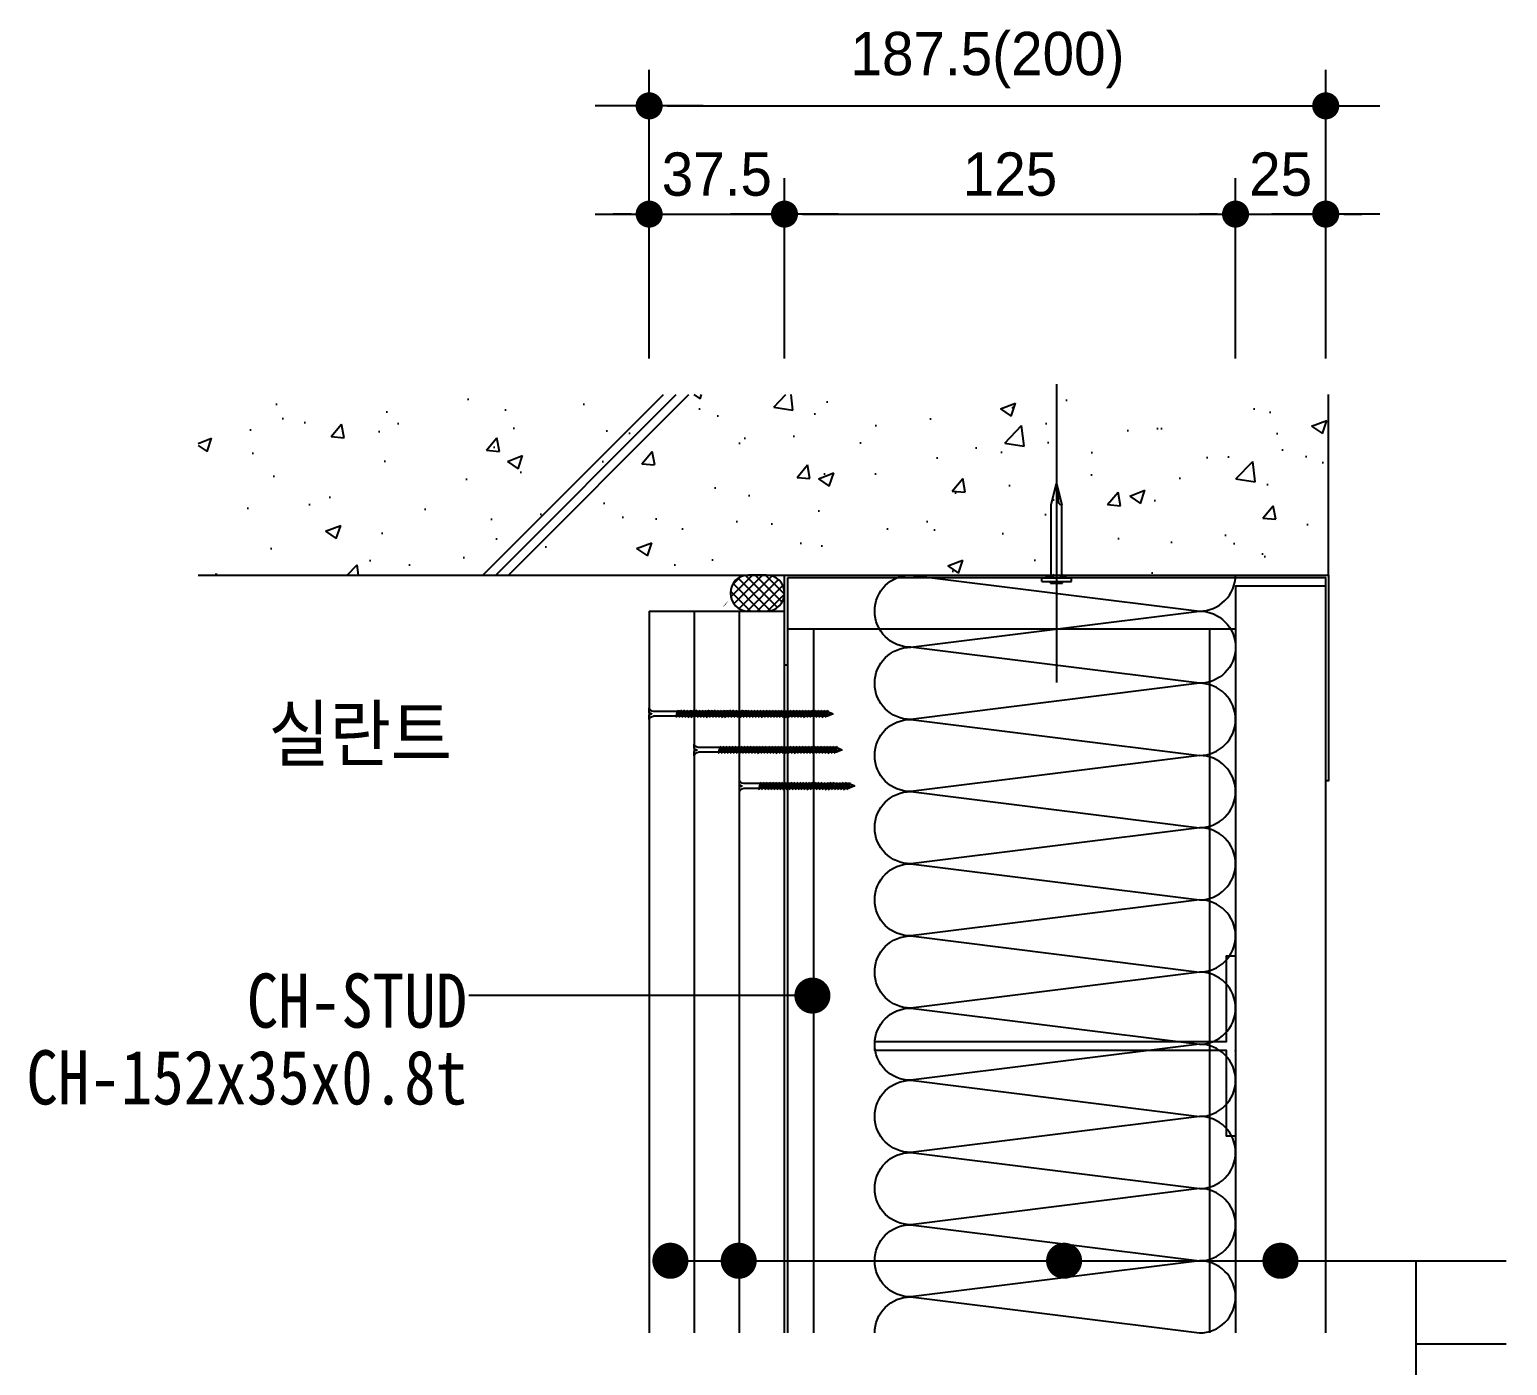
# Model space of a CAD drawing. Header units: millimetres. Extents: x 104 to 12536, y 73 to 2865.
# Drawn here: x 1116.2 to 1525.8, y 1926.8 to 2296.9 of the extents above; entities that cross this region are included whole.
import ezdxf
from ezdxf.enums import TextEntityAlignment as Align

# ---------------------------------------------------------------- set-up
doc = ezdxf.new("R2010")
doc.units = ezdxf.units.MM
doc.header["$LTSCALE"] = 5
doc.linetypes.add('CEN', pattern=[62, 60, -1, 0, -1])
for name, color, linetype in [('CEN', 1, 'CEN'), ('CHAN', 3, 'Continuous'), ('CONC', 2, 'Continuous'), ('ele', 8, 'Continuous'), ('GB', 7, 'Continuous'), ('HAT', 8, 'Continuous'), ('HAT-CON', 8, 'Continuous'), ('INSUL', 8, 'Continuous'), ('ITXT', 5, 'Continuous'), ('PIN', 4, 'Continuous'), ('RXDIM', 7, 'Continuous'), ('SCREW2', 8, 'Continuous'), ('TEXT', 7, 'Continuous')]:
    doc.layers.add(name, color=color, linetype=linetype)
doc.styles.add('CGS', font='')
doc.styles.add('RXHS', font='')
doc.styles.get('CGS').set_extended_font_data('Dotum')
doc.styles.get('RXHS').set_extended_font_data('DotumChe')
doc.dimstyles.new('NDIM', dxfattribs={"dimscale": 5, "dimtxt": 2.4, "dimasz": 1, "dimexe": 2, "dimexo": 2, "dimgap": 1, "dimtad": 1, "dimtoh": 1, "dimdec": 0, "dimzin": 0, "dimdsep": 46, "dimtxsty": 'CGS', "dimblk1": 'DOTK', "dimblk2": 'DOTK', "dimsah": 1, "dimcen": 3, "dimclrt": 3, "dimadec": 0, "dimazin": 0, "dimtfac": 1.25, "dimtdec": 0, "dimtix": 1, "dimtmove": 2, "dimatfit": 3, "dimldrblk": 'DOTK', "dimfxl": 1, "dimtolj": 1, "dimtzin": 0, "dimarcsym": 0})

# ---------------------------------------------------------------- blocks, each defined once
blk = doc.blocks.new('고정못')
at = {"layer": 'CEN'}
blk.add_line((4.11, 55.13), (4.11, -27.57), dxfattribs=at)
at = {"layer": 'SCREW2'}
for p, q in [((2.66, 21.76), (4.11, 27.57)), ((4.11, 27.57), (5.56, 21.76)), ((2.66, 2.42), (2.66, 21.76)), ((5.56, 2.42), (5.56, 21.76)), ((0, 1.45), (8.22, 1.45)), ((0, 0.48), (0, 1.45)), ((0, 0.48), (8.22, 0.48)), ((2.42, 0), (2.42, 0.48)), ((2.42, 0), (5.8, 0)), ((5.8, 0), (5.8, 0.48)), ((8.22, 0.48), (8.22, 1.45))]:
    blk.add_line(p, q, dxfattribs=at)
blk.add_lwpolyline([(4.11, 27.57), (4.63, 22.28, 0.255479), (5.56, 21.76, 0.15073)], format="xyb", dxfattribs=at)
at = {"layer": 'SCREW2', "extrusion": (0, 0, -1)}
for centre, major_axis, ratio, start_param, end_param in [((0.06, 2.43), (2.6, 0.01), 0.375814, 0.025149, 1.595945), ((0.99, 2.42), (2.42, 0.09), 0.428989, 0.090861, 1.274963)]:
    blk.add_ellipse(centre, major_axis=major_axis, ratio=ratio, start_param=start_param, end_param=end_param, dxfattribs=at)
at = {"layer": 'SCREW2'}
for centre, major_axis, ratio, start_param, end_param in [((7.23, 2.42), (-2.42, 0.09), 0.428989, 0.090861, 1.274963), ((8.16, 2.43), (-2.6, 0.01), 0.375814, 0.025149, 1.595945)]:
    blk.add_ellipse(centre, major_axis=major_axis, ratio=ratio, start_param=start_param, end_param=end_param, dxfattribs=at)
blk = doc.blocks.new('나사못51')
at = {"layer": 'SCREW2'}
for p, q in [((2.24, 49.17), (0.63, 48.74)), ((2.53, 49.55), (0.92, 49.12)), ((1.6, 51), (0.98, 49.39)), ((0.98, 49.39), (1.64, 49.91)), ((0.98, 49.39), (0.98, 49.14)), ((1.64, 49.91), (1.6, 51)), ((2.27, 49.45), (1.6, 51)), ((2.24, 49.17), (2.53, 49.55)), ((2.24, 49.17), (2.24, 48.63)), ((0.63, 48.74), (0.92, 49.12)), ((2.25, 48.32), (0.63, 47.89)), ((0.63, 47.89), (0.92, 48.27)), ((2.25, 47.47), (0.63, 47.04)), ((0.63, 47.04), (0.92, 47.43)), ((2.24, 46.62), (0.63, 46.19)), ((0.63, 46.19), (0.91, 46.58)), ((2.24, 45.78), (0.63, 45.35)), ((0.63, 45.35), (0.92, 45.73)), ((2.53, 47.01), (0.91, 46.58)), ((0.92, 48.81), (0.92, 48.28)), ((2.53, 48.7), (0.92, 48.27)), ((0.92, 47.97), (0.92, 47.43)), ((2.54, 47.86), (0.92, 47.43)), ((0.92, 47.12), (0.92, 46.58)), ((0.92, 46.27), (0.92, 45.73)), ((2.53, 46.16), (0.92, 45.73)), ((0.92, 45.43), (0.92, 44.89)), ((2.53, 45.31), (0.92, 44.88)), ((2.24, 48.32), (2.24, 47.78)), ((2.24, 47.47), (2.24, 46.93)), ((2.24, 46.62), (2.53, 47.01)), ((2.24, 46.62), (2.24, 46.08)), ((2.24, 45.78), (2.53, 46.16)), ((2.24, 45.78), (2.24, 45.24)), ((2.25, 48.32), (2.53, 48.7)), ((2.25, 47.47), (2.54, 47.86)), ((2.25, 44.93), (2.53, 45.31)), ((2.25, 44.93), (0.63, 44.5)), ((0.63, 44.5), (0.92, 44.88)), ((2.25, 44.08), (0.63, 43.65)), ((0.63, 43.65), (0.92, 44.04)), ((2.24, 43.23), (0.63, 42.8)), ((0.63, 42.8), (0.91, 43.19)), ((2.24, 42.39), (0.63, 41.96)), ((0.63, 41.96), (0.92, 42.34)), ((2.25, 41.54), (0.63, 41.11)), ((0.63, 41.11), (0.92, 41.5)), ((2.53, 43.62), (0.91, 43.19)), ((0.92, 44.58), (0.92, 44.04)), ((2.54, 44.47), (0.92, 44.04)), ((0.92, 43.73), (0.92, 43.19)), ((0.92, 42.88), (0.92, 42.34)), ((2.53, 42.77), (0.92, 42.34)), ((0.92, 42.04), (0.92, 41.5)), ((2.53, 41.92), (0.92, 41.5)), ((0.92, 41.19), (0.92, 40.65)), ((2.54, 41.08), (0.92, 40.65)), ((2.24, 44.93), (2.24, 44.39)), ((2.24, 44.08), (2.24, 43.54)), ((2.24, 43.23), (2.53, 43.62)), ((2.24, 43.23), (2.24, 42.69)), ((2.24, 42.39), (2.53, 42.77)), ((2.24, 42.39), (2.24, 41.85)), ((2.24, 41.54), (2.24, 41)), ((2.25, 44.08), (2.54, 44.47)), ((2.25, 41.54), (2.53, 41.92)), ((2.25, 40.69), (2.54, 41.08)), ((2.25, 40.69), (0.63, 40.26)), ((0.63, 40.26), (0.92, 40.65)), ((2.25, 39), (0.63, 38.57)), ((0.63, 38.57), (0.92, 38.95)), ((2.25, 38.15), (0.63, 37.72)), ((0.63, 37.72), (0.92, 38.11)), ((2.25, 39.85), (0.64, 39.42)), ((0.64, 39.42), (0.92, 39.8)), ((2.25, 37.3), (0.64, 36.87)), ((0.64, 36.87), (0.92, 37.26)), ((0.92, 40.34), (0.92, 39.8)), ((2.54, 40.23), (0.92, 39.8)), ((0.92, 39.49), (0.92, 38.95)), ((2.53, 39.38), (0.92, 38.95)), ((0.92, 38.65), (0.92, 38.11)), ((2.54, 38.54), (0.92, 38.11)), ((0.92, 37.8), (0.92, 37.26)), ((2.54, 37.69), (0.92, 37.26)), ((0.92, 36.95), (0.92, 36.41)), ((2.24, 40.69), (2.24, 40.15)), ((2.24, 39.84), (2.24, 39.3)), ((2.24, 39), (2.24, 38.46)), ((2.24, 38.15), (2.24, 37.61)), ((2.24, 37.3), (2.24, 36.76)), ((2.25, 39.85), (2.54, 40.23)), ((2.25, 39), (2.53, 39.38)), ((2.25, 38.15), (2.54, 38.54)), ((2.25, 37.3), (2.54, 37.69)), ((2.25, 36.46), (0.63, 36.03)), ((0.63, 36.03), (0.92, 36.41)), ((2.25, 34.9), (0.63, 34.47)), ((0.63, 34.47), (0.92, 34.86)), ((2.25, 35.73), (0.64, 35.3)), ((0.64, 35.3), (0.92, 35.68)), ((2.25, 34.06), (0.64, 33.63)), ((0.64, 33.63), (0.92, 34.01)), ((2.25, 33.21), (0.64, 32.78)), ((0.64, 32.78), (0.92, 33.16)), ((2.54, 36.84), (0.92, 36.41)), ((0.92, 36.45), (0.92, 35.92)), ((0.92, 36.22), (0.92, 35.68)), ((2.54, 36.11), (0.92, 35.68)), ((0.92, 35.37), (0.92, 34.86)), ((2.54, 35.29), (0.92, 34.86)), ((0.92, 34.55), (0.92, 34.01)), ((2.54, 34.44), (0.92, 34.01)), ((0.92, 33.7), (0.92, 33.16)), ((2.54, 33.59), (0.92, 33.16)), ((0.92, 32.86), (0.92, 32.32)), ((2.24, 36.45), (2.24, 36.03)), ((2.24, 35.72), (2.24, 35.54)), ((2.24, 35.71), (2.24, 34.86)), ((2.24, 34.9), (2.24, 34.36)), ((2.24, 33.21), (2.24, 32.67)), ((2.25, 36.46), (2.54, 36.84)), ((2.25, 35.73), (2.54, 36.11)), ((2.25, 34.9), (2.54, 35.29)), ((2.25, 34.06), (2.54, 34.44)), ((2.25, 34.06), (2.25, 33.52)), ((2.25, 33.21), (2.54, 33.59)), ((2.25, 32.36), (0.63, 31.93)), ((0.63, 31.93), (0.92, 32.32)), ((2.25, 31.51), (0.64, 31.08)), ((0.64, 31.08), (0.92, 31.47)), ((2.25, 30.67), (0.64, 30.24)), ((0.64, 30.24), (0.92, 30.62)), ((2.26, 29.82), (0.64, 29.39)), ((0.64, 29.39), (0.93, 29.78)), ((2.27, 28.98), (0.65, 28.55)), ((0.65, 28.55), (0.94, 28.93)), ((2.54, 32.75), (0.92, 32.32)), ((0.92, 32.01), (0.92, 31.47)), ((2.54, 31.9), (0.92, 31.47)), ((0.92, 31.16), (0.92, 30.62)), ((2.54, 31.05), (0.92, 30.62)), ((0.93, 30.32), (0.93, 29.78)), ((2.55, 30.21), (0.93, 29.78)), ((0.94, 29.47), (0.94, 28.93)), ((2.55, 29.36), (0.94, 28.93)), ((2.24, 32.36), (2.24, 31.82)), ((2.24, 31.51), (2.24, 30.97)), ((2.25, 32.36), (2.54, 32.75)), ((2.25, 31.51), (2.54, 31.9)), ((2.25, 30.67), (2.54, 31.05)), ((2.25, 30.67), (2.25, 30.13)), ((2.26, 29.82), (2.55, 30.21)), ((2.26, 29.82), (2.26, 29.28)), ((2.27, 28.98), (2.55, 29.36)), ((2.27, 28.98), (2.27, 28.44)), ((2.27, 28.13), (0.66, 27.7)), ((0.66, 27.7), (0.94, 28.09)), ((2.27, 27.28), (0.66, 26.85)), ((0.66, 26.85), (0.95, 27.24)), ((2.28, 26.44), (0.67, 26.01)), ((0.67, 26.01), (0.95, 26.39)), ((2.29, 25.59), (0.67, 25.16)), ((0.67, 25.16), (0.96, 25.55)), ((2.28, 24.74), (0.67, 24.31)), ((0.67, 24.31), (0.95, 24.7)), ((2.56, 28.51), (0.94, 28.09)), ((0.95, 28.63), (0.95, 28.09)), ((0.95, 27.78), (0.95, 27.24)), ((2.56, 27.67), (0.95, 27.24)), ((0.95, 26.93), (0.95, 26.39)), ((2.57, 26.82), (0.95, 26.39)), ((2.57, 25.13), (0.95, 24.7)), ((0.96, 26.09), (0.96, 25.55)), ((2.57, 25.98), (0.96, 25.55)), ((0.96, 25.24), (0.96, 24.7)), ((2.27, 28.13), (2.56, 28.51)), ((2.27, 28.13), (2.27, 27.59)), ((2.27, 27.28), (2.56, 27.67)), ((2.27, 27.28), (2.27, 26.74)), ((2.28, 26.44), (2.57, 26.82)), ((2.28, 26.44), (2.28, 25.9)), ((2.28, 25.59), (2.28, 25.05)), ((2.28, 24.74), (2.57, 25.13)), ((2.28, 24.74), (2.28, 24.2)), ((2.29, 25.59), (2.57, 25.98)), ((2.28, 23.9), (0.67, 23.47)), ((0.67, 23.47), (0.95, 23.85)), ((2.29, 23.05), (0.67, 22.62)), ((0.67, 22.62), (0.96, 23)), ((2.28, 22.2), (0.67, 21.77)), ((0.67, 21.77), (0.95, 22.16)), ((2.28, 21.35), (0.67, 20.92)), ((0.67, 20.92), (0.95, 21.31)), ((2.28, 20.51), (0.67, 20.08)), ((2.57, 24.28), (0.95, 23.85)), ((0.95, 22.7), (0.95, 22.16)), ((2.57, 22.59), (0.95, 22.16)), ((0.95, 21.85), (0.95, 21.31)), ((2.57, 21.74), (0.95, 21.31)), ((0.95, 21), (0.95, 20.46)), ((2.57, 20.89), (0.95, 20.46)), ((0.96, 24.39), (0.96, 23.85)), ((0.96, 23.54), (0.96, 23)), ((2.57, 23.43), (0.96, 23)), ((2.27, 23.05), (2.27, 22.51)), ((2.27, 22.2), (2.27, 21.66)), ((2.27, 21.35), (2.27, 20.81)), ((2.27, 20.5), (2.27, 19.97)), ((2.28, 23.9), (2.57, 24.28)), ((2.28, 23.89), (2.28, 23.36)), ((2.28, 22.2), (2.57, 22.59)), ((2.28, 21.35), (2.57, 21.74)), ((2.28, 20.51), (2.57, 20.89)), ((2.29, 23.05), (2.57, 23.43)), ((0.67, 20.08), (0.95, 20.46)), ((2.28, 19.66), (0.67, 19.23)), ((0.67, 19.23), (0.95, 19.61)), ((2.28, 18.81), (0.67, 18.38)), ((0.67, 18.38), (0.95, 18.77)), ((2.28, 17.96), (0.67, 17.53)), ((0.67, 17.53), (0.95, 17.92)), ((2.28, 17.12), (0.67, 16.69)), ((0.67, 16.69), (0.95, 17.07)), ((0.95, 20.15), (0.95, 19.61)), ((2.57, 20.04), (0.95, 19.61)), ((0.95, 19.31), (0.95, 18.77)), ((2.57, 19.2), (0.95, 18.77)), ((0.95, 18.46), (0.95, 17.92)), ((2.57, 18.35), (0.95, 17.92)), ((0.95, 17.61), (0.95, 17.07)), ((2.57, 17.5), (0.95, 17.07)), ((0.95, 16.76), (0.95, 16.22)), ((2.57, 16.65), (0.96, 16.22)), ((2.27, 19.66), (2.27, 19.12)), ((2.27, 18.81), (2.27, 18.27)), ((2.27, 17.96), (2.27, 17.42)), ((2.27, 17.11), (2.27, 16.57)), ((2.28, 19.66), (2.57, 20.04)), ((2.28, 18.81), (2.57, 19.2)), ((2.28, 17.96), (2.57, 18.35)), ((2.28, 17.12), (2.57, 17.5)), ((2.29, 16.27), (2.57, 16.65)), ((2.29, 16.27), (0.67, 15.84)), ((0.67, 15.84), (0.96, 16.22)), ((2.28, 15.42), (0.67, 14.99)), ((0.67, 14.99), (0.95, 15.37)), ((2.28, 14.57), (0.67, 14.14)), ((0.67, 14.14), (0.95, 14.53)), ((2.28, 13.72), (0.67, 13.29)), ((0.67, 13.29), (0.95, 13.68)), ((2.29, 12.87), (0.67, 12.44)), ((0.67, 12.44), (0.96, 12.83)), ((0.95, 15.91), (0.95, 15.37)), ((2.57, 15.8), (0.95, 15.37)), ((0.95, 15.06), (0.95, 14.53)), ((2.57, 14.95), (0.95, 14.53)), ((0.95, 14.22), (0.95, 13.68)), ((2.57, 14.11), (0.95, 13.68)), ((0.95, 13.37), (0.95, 12.82)), ((0.95, 12.52), (0.95, 11.98)), ((2.57, 12.41), (0.95, 11.98)), ((2.57, 13.26), (0.96, 12.83)), ((2.27, 16.26), (2.27, 15.72)), ((2.27, 15.42), (2.27, 14.88)), ((2.27, 14.57), (2.27, 14.03)), ((2.27, 13.72), (2.27, 13.18)), ((2.27, 12.87), (2.27, 12.33)), ((2.28, 15.42), (2.57, 15.8)), ((2.28, 14.57), (2.57, 14.95)), ((2.28, 13.72), (2.57, 14.11)), ((2.28, 12.02), (2.57, 12.41)), ((2.29, 12.87), (2.57, 13.26)), ((2.28, 12.02), (0.67, 11.59)), ((0.67, 11.59), (0.95, 11.98)), ((2.28, 11.18), (0.67, 10.75)), ((0.67, 10.75), (0.95, 11.13)), ((2.28, 10.33), (0.67, 9.9)), ((0.67, 9.9), (0.95, 10.28)), ((2.29, 9.48), (0.67, 9.05)), ((0.67, 9.05), (0.96, 9.43)), ((2.28, 8.63), (0.67, 8.2)), ((0.67, 8.2), (0.95, 8.59)), ((0.95, 11.67), (0.95, 11.13)), ((2.57, 11.56), (0.95, 11.13)), ((0.95, 10.82), (0.95, 10.28)), ((2.57, 10.71), (0.95, 10.28)), ((0.95, 9.98), (0.95, 9.43)), ((0.95, 9.12), (0.95, 8.59)), ((2.57, 9.01), (0.95, 8.59)), ((0.95, 8.28), (0.95, 7.74)), ((2.57, 9.86), (0.96, 9.43)), ((2.27, 12.02), (2.27, 11.48)), ((2.27, 11.17), (2.27, 10.63)), ((2.27, 10.33), (2.27, 9.78)), ((2.27, 9.48), (2.27, 8.94)), ((2.27, 8.63), (2.27, 8.09)), ((2.28, 11.18), (2.57, 11.56)), ((2.28, 10.33), (2.57, 10.71)), ((2.28, 8.63), (2.57, 9.01)), ((2.29, 9.48), (2.57, 9.86)), ((2.28, 7.78), (0.67, 7.35)), ((0.67, 7.35), (0.95, 7.74)), ((2.57, 8.17), (0.95, 7.74)), ((0.95, 7.43), (0.95, 1.19)), ((2.27, 7.78), (2.27, 1.19)), ((2.28, 7.78), (2.57, 8.17)), ((0, 0), (1.12, 0)), ((1.57, 0.48), (1.57, 0.65)), ((1.63, 0.68), (1.6, 0.68)), ((1.66, 0.48), (1.66, 0.65)), ((2.11, 0), (3.23, 0))]:
    blk.add_line(p, q, dxfattribs=at)
for centre, radius, start, end in [((-0.44, 1.33), 1.4, 288.341, 354.2702), ((1.1, 0.47), 0.473, 267.5265, 0.9138), ((1.61, -1.99), 2.05, 80.2866, 99.7134), ((1.6, 0.65), 0.033, 90, 180), ((1.63, 0.65), 0.033, 0, 90), ((2.13, 0.47), 0.473, 179.0862, 272.4735), ((3.67, 1.33), 1.4, 185.7298, 251.659)]:
    blk.add_arc(centre, radius, start, end, dxfattribs=at)
blk = doc.blocks.new('나사못32')
at = {"layer": 'SCREW2'}
for p, q in [((2.24, 30.17), (0.63, 29.74)), ((0.63, 29.74), (0.92, 30.12)), ((2.25, 29.32), (0.63, 28.89)), ((0.63, 28.89), (0.92, 29.27)), ((2.53, 30.55), (0.92, 30.12)), ((0.92, 29.81), (0.92, 29.28)), ((2.53, 29.7), (0.92, 29.27)), ((0.92, 28.97), (0.92, 28.43)), ((2.54, 28.86), (0.92, 28.43)), ((1.6, 32), (0.98, 30.39)), ((0.98, 30.39), (1.64, 30.91)), ((0.98, 30.39), (0.98, 30.14)), ((1.64, 30.91), (1.6, 32)), ((2.27, 30.45), (1.6, 32)), ((2.24, 30.17), (2.53, 30.55)), ((2.24, 30.17), (2.24, 29.63)), ((2.24, 29.32), (2.24, 28.78)), ((2.25, 29.32), (2.53, 29.7)), ((2.25, 28.47), (2.54, 28.86)), ((2.25, 28.47), (0.63, 28.04)), ((0.63, 28.04), (0.92, 28.43)), ((2.24, 27.62), (0.63, 27.19)), ((0.63, 27.19), (0.91, 27.58)), ((2.24, 26.78), (0.63, 26.35)), ((0.63, 26.35), (0.92, 26.73)), ((2.25, 25.93), (0.63, 25.5)), ((0.63, 25.5), (0.92, 25.88)), ((2.25, 25.08), (0.63, 24.65)), ((0.63, 24.65), (0.92, 25.04)), ((2.53, 28.01), (0.91, 27.58)), ((2.53, 24.62), (0.91, 24.19)), ((0.92, 28.12), (0.92, 27.58)), ((0.92, 27.27), (0.92, 26.73)), ((2.53, 27.16), (0.92, 26.73)), ((0.92, 26.43), (0.92, 25.89)), ((2.53, 26.31), (0.92, 25.88)), ((0.92, 25.58), (0.92, 25.04)), ((2.54, 25.47), (0.92, 25.04)), ((0.92, 24.73), (0.92, 24.19)), ((2.24, 28.47), (2.24, 27.93)), ((2.24, 27.62), (2.53, 28.01)), ((2.24, 27.62), (2.24, 27.08)), ((2.24, 26.78), (2.53, 27.16)), ((2.24, 26.78), (2.24, 26.24)), ((2.24, 25.93), (2.24, 25.39)), ((2.24, 25.08), (2.24, 24.54)), ((2.24, 24.23), (2.53, 24.62)), ((2.25, 25.93), (2.53, 26.31)), ((2.25, 25.08), (2.54, 25.47)), ((2.24, 24.23), (0.63, 23.8)), ((0.63, 23.8), (0.91, 24.19)), ((2.24, 23.39), (0.63, 22.96)), ((0.63, 22.96), (0.92, 23.34)), ((2.25, 22.54), (0.63, 22.11)), ((0.63, 22.11), (0.92, 22.5)), ((2.25, 21.69), (0.63, 21.26)), ((0.63, 21.26), (0.92, 21.65)), ((2.25, 20.85), (0.64, 20.42)), ((0.64, 20.42), (0.92, 20.8)), ((0.92, 23.88), (0.92, 23.34)), ((2.53, 23.77), (0.92, 23.34)), ((0.92, 23.04), (0.92, 22.5)), ((2.53, 22.92), (0.92, 22.5)), ((0.92, 22.19), (0.92, 21.65)), ((2.54, 22.08), (0.92, 21.65)), ((0.92, 21.34), (0.92, 20.8)), ((2.54, 21.23), (0.92, 20.8)), ((0.92, 20.49), (0.92, 19.95)), ((2.24, 24.23), (2.24, 23.69)), ((2.24, 23.39), (2.53, 23.77)), ((2.24, 23.39), (2.24, 22.85)), ((2.24, 22.54), (2.24, 22)), ((2.24, 21.69), (2.24, 21.15)), ((2.24, 20.84), (2.24, 20.3)), ((2.25, 22.54), (2.53, 22.92)), ((2.25, 21.69), (2.54, 22.08)), ((2.25, 20.85), (2.54, 21.23)), ((2.25, 20), (0.63, 19.57)), ((0.63, 19.57), (0.92, 19.95)), ((2.25, 19.15), (0.63, 18.72)), ((0.63, 18.72), (0.92, 19.11)), ((2.25, 17.46), (0.63, 17.03)), ((0.63, 17.03), (0.92, 17.41)), ((2.25, 18.3), (0.64, 17.87)), ((0.64, 17.87), (0.92, 18.26)), ((2.25, 16.73), (0.64, 16.3)), ((0.64, 16.3), (0.92, 16.68)), ((2.53, 20.38), (0.92, 19.95)), ((0.92, 19.65), (0.92, 19.11)), ((2.54, 19.54), (0.92, 19.11)), ((0.92, 18.8), (0.92, 18.26)), ((2.54, 18.69), (0.92, 18.26)), ((0.92, 17.95), (0.92, 17.41)), ((2.54, 17.84), (0.92, 17.41)), ((0.92, 17.45), (0.92, 16.92)), ((0.92, 17.22), (0.92, 16.68)), ((2.54, 17.11), (0.92, 16.68)), ((2.24, 20), (2.24, 19.46)), ((2.24, 19.15), (2.24, 18.61)), ((2.24, 18.3), (2.24, 17.76)), ((2.24, 17.45), (2.24, 17.03)), ((2.24, 16.72), (2.24, 16.54)), ((2.24, 16.71), (2.24, 15.86)), ((2.25, 20), (2.53, 20.38)), ((2.25, 19.15), (2.54, 19.54)), ((2.25, 18.3), (2.54, 18.69)), ((2.25, 17.46), (2.54, 17.84)), ((2.25, 16.73), (2.54, 17.11)), ((2.25, 15.9), (0.63, 15.47)), ((0.63, 15.47), (0.92, 15.86)), ((2.25, 13.36), (0.63, 12.93)), ((0.63, 12.93), (0.92, 13.32)), ((2.25, 15.06), (0.64, 14.63)), ((0.64, 14.63), (0.92, 15.01)), ((2.25, 14.21), (0.64, 13.78)), ((0.64, 13.78), (0.92, 14.16)), ((2.25, 12.51), (0.64, 12.08)), ((0.64, 12.08), (0.92, 12.47)), ((0.92, 16.37), (0.92, 15.86)), ((2.54, 16.29), (0.92, 15.86)), ((0.92, 15.55), (0.92, 15.01)), ((2.54, 15.44), (0.92, 15.01)), ((0.92, 14.7), (0.92, 14.16)), ((2.54, 14.59), (0.92, 14.16)), ((0.92, 13.86), (0.92, 13.32)), ((2.54, 13.75), (0.92, 13.32)), ((0.92, 13.01), (0.92, 12.47)), ((2.54, 12.9), (0.92, 12.47)), ((2.24, 15.9), (2.24, 15.36)), ((2.24, 14.21), (2.24, 13.67)), ((2.24, 13.36), (2.24, 12.82)), ((2.24, 12.51), (2.24, 11.97)), ((2.25, 15.9), (2.54, 16.29)), ((2.25, 15.06), (2.54, 15.44)), ((2.25, 15.06), (2.25, 14.52)), ((2.25, 14.21), (2.54, 14.59)), ((2.25, 13.36), (2.54, 13.75)), ((2.25, 12.51), (2.54, 12.9)), ((2.25, 11.67), (0.64, 11.24)), ((0.64, 11.24), (0.92, 11.62)), ((2.26, 10.82), (0.64, 10.39)), ((0.64, 10.39), (0.93, 10.78)), ((2.27, 9.98), (0.65, 9.55)), ((0.65, 9.55), (0.94, 9.93)), ((2.27, 9.13), (0.66, 8.7)), ((0.66, 8.7), (0.94, 9.09)), ((2.27, 8.28), (0.66, 7.85)), ((0.66, 7.85), (0.95, 8.24)), ((0.92, 12.16), (0.92, 11.62)), ((2.54, 12.05), (0.92, 11.62)), ((0.93, 11.32), (0.93, 10.78)), ((2.55, 11.21), (0.93, 10.78)), ((0.94, 10.47), (0.94, 9.93)), ((2.55, 10.36), (0.94, 9.93)), ((2.56, 9.51), (0.94, 9.09)), ((0.95, 9.63), (0.95, 9.09)), ((0.95, 8.78), (0.95, 8.24)), ((2.56, 8.67), (0.95, 8.24)), ((2.25, 11.67), (2.54, 12.05)), ((2.25, 11.67), (2.25, 11.13)), ((2.26, 10.82), (2.55, 11.21)), ((2.26, 10.82), (2.26, 10.28)), ((2.27, 9.98), (2.55, 10.36)), ((2.27, 9.98), (2.27, 9.44)), ((2.27, 9.13), (2.56, 9.51)), ((2.27, 9.13), (2.27, 8.59)), ((2.27, 8.28), (2.56, 8.67)), ((2.27, 8.28), (2.27, 7.74)), ((2.28, 7.44), (0.67, 7.01)), ((0.67, 7.01), (0.95, 7.39)), ((2.29, 6.59), (0.67, 6.16)), ((0.67, 6.16), (0.96, 6.55)), ((2.28, 5.74), (0.67, 5.31)), ((0.67, 5.31), (0.95, 5.7)), ((0.95, 7.93), (0.95, 7.39)), ((2.57, 7.82), (0.95, 7.39)), ((2.57, 6.13), (0.95, 5.7)), ((0.95, 5.39), (0.95, 1.19)), ((0.96, 7.09), (0.96, 6.55)), ((2.57, 6.98), (0.96, 6.55)), ((0.96, 6.24), (0.96, 5.7)), ((2.27, 5.74), (2.27, 1.19)), ((2.28, 7.44), (2.57, 7.82)), ((2.28, 7.44), (2.28, 6.9)), ((2.28, 6.59), (2.28, 6.05)), ((2.28, 5.74), (2.57, 6.13)), ((2.29, 6.59), (2.57, 6.98)), ((0, 0), (1.12, 0)), ((1.57, 0.48), (1.57, 0.65)), ((1.63, 0.68), (1.6, 0.68)), ((1.66, 0.48), (1.66, 0.65)), ((2.11, 0), (3.23, 0))]:
    blk.add_line(p, q, dxfattribs=at)
for centre, radius, start, end in [((-0.44, 1.33), 1.4, 288.341, 354.2702), ((1.1, 0.47), 0.473, 267.5265, 0.9138), ((1.61, -1.99), 2.05, 80.2866, 99.7134), ((1.6, 0.65), 0.033, 90, 180), ((1.63, 0.65), 0.033, 360, 90), ((2.13, 0.47), 0.473, 179.0862, 272.4735), ((3.67, 1.33), 1.4, 185.7298, 251.659)]:
    blk.add_arc(centre, radius, start, end, dxfattribs=at)
blk = doc.blocks.new('나사못41')
at = {"layer": 'SCREW2'}
for p, q in [((1.6, 41), (0.98, 39.39)), ((1.64, 39.91), (1.6, 41)), ((2.26, 39.48), (1.6, 41)), ((2.25, 39.17), (0.63, 38.74)), ((0.63, 38.74), (0.92, 39.12)), ((2.25, 38.32), (0.63, 37.89)), ((0.63, 37.89), (0.92, 38.27)), ((2.25, 37.47), (0.64, 37.04)), ((0.64, 37.04), (0.92, 37.43)), ((2.54, 39.55), (0.92, 39.12)), ((2.54, 38.7), (0.92, 38.27)), ((2.54, 37.86), (0.92, 37.43)), ((2.53, 37.01), (0.92, 36.58)), ((0.93, 38.81), (0.93, 38.28)), ((0.93, 37.97), (0.93, 37.43)), ((0.93, 37.12), (0.93, 36.58)), ((0.98, 39.39), (1.64, 39.91)), ((0.98, 39.39), (0.98, 39.14)), ((2.25, 39.17), (2.54, 39.55)), ((2.25, 39.17), (2.25, 38.63)), ((2.25, 38.32), (2.54, 38.7)), ((2.25, 38.32), (2.25, 37.78)), ((2.25, 37.47), (2.54, 37.86)), ((2.25, 37.47), (2.25, 36.93)), ((2.25, 36.62), (2.53, 37.01)), ((2.25, 36.62), (0.63, 36.19)), ((0.63, 36.19), (0.92, 36.58)), ((2.25, 35.78), (0.63, 35.35)), ((0.63, 35.35), (0.92, 35.73)), ((2.25, 34.93), (0.63, 34.5)), ((0.63, 34.5), (0.92, 34.88)), ((2.25, 33.23), (0.63, 32.8)), ((0.63, 32.8), (0.92, 33.19)), ((2.25, 34.08), (0.64, 33.65)), ((0.64, 33.65), (0.92, 34.04)), ((2.54, 36.16), (0.92, 35.73)), ((2.54, 35.31), (0.92, 34.88)), ((2.54, 34.47), (0.92, 34.04)), ((2.53, 33.62), (0.92, 33.19)), ((2.54, 32.77), (0.92, 32.34)), ((0.93, 36.27), (0.93, 35.73)), ((0.93, 35.43), (0.93, 34.89)), ((0.93, 34.58), (0.93, 34.04)), ((0.93, 33.73), (0.93, 33.19)), ((0.93, 32.88), (0.93, 32.34)), ((2.25, 36.62), (2.25, 36.08)), ((2.25, 35.78), (2.54, 36.16)), ((2.25, 35.78), (2.25, 35.24)), ((2.25, 34.93), (2.54, 35.31)), ((2.25, 34.93), (2.25, 34.39)), ((2.25, 34.08), (2.54, 34.47)), ((2.25, 34.08), (2.25, 33.54)), ((2.25, 33.23), (2.53, 33.62)), ((2.25, 33.23), (2.25, 32.69)), ((2.25, 32.39), (2.54, 32.77)), ((2.25, 32.39), (0.63, 31.96)), ((0.63, 31.96), (0.92, 32.34)), ((2.25, 31.54), (0.63, 31.11)), ((0.63, 31.11), (0.92, 31.5)), ((2.25, 29), (0.63, 28.57)), ((0.63, 28.57), (0.92, 28.95)), ((2.25, 30.69), (0.64, 30.26)), ((0.64, 30.26), (0.92, 30.65)), ((2.25, 29.85), (0.64, 29.42)), ((0.64, 29.42), (0.93, 29.8)), ((2.54, 31.92), (0.92, 31.5)), ((2.54, 31.08), (0.92, 30.65)), ((2.54, 29.38), (0.92, 28.95)), ((0.93, 32.04), (0.93, 31.5)), ((0.93, 31.19), (0.93, 30.65)), ((0.93, 30.34), (0.93, 29.8)), ((2.54, 30.23), (0.93, 29.8)), ((0.93, 29.49), (0.93, 28.95)), ((2.25, 32.39), (2.25, 31.85)), ((2.25, 31.54), (2.54, 31.92)), ((2.25, 31.54), (2.25, 31)), ((2.25, 30.69), (2.54, 31.08)), ((2.25, 30.69), (2.25, 30.15)), ((2.25, 29.85), (2.54, 30.23)), ((2.25, 29.84), (2.25, 29.3)), ((2.25, 29), (2.54, 29.38)), ((2.25, 29), (2.25, 28.46)), ((2.25, 24.76), (0.63, 24.33)), ((0.63, 24.33), (0.92, 24.72)), ((2.25, 28.15), (0.64, 27.72)), ((0.64, 27.72), (0.92, 28.11)), ((2.25, 27.3), (0.64, 26.87)), ((0.64, 26.87), (0.93, 27.26)), ((2.25, 26.46), (0.64, 26.03)), ((0.64, 26.03), (0.92, 26.41)), ((2.25, 25.61), (0.64, 25.18)), ((0.64, 25.18), (0.93, 25.56)), ((2.54, 28.54), (0.92, 28.11)), ((2.54, 26.84), (0.92, 26.41)), ((2.54, 25.15), (0.92, 24.72)), ((0.93, 28.65), (0.93, 28.11)), ((0.93, 27.8), (0.93, 27.26)), ((2.54, 27.69), (0.93, 27.26)), ((0.93, 26.95), (0.93, 26.41)), ((0.93, 26.1), (0.93, 25.56)), ((2.54, 25.99), (0.93, 25.56)), ((0.93, 25.26), (0.93, 24.72)), ((2.25, 28.15), (2.54, 28.54)), ((2.25, 28.15), (2.25, 27.61)), ((2.25, 27.3), (2.54, 27.69)), ((2.25, 27.3), (2.25, 26.76)), ((2.25, 26.46), (2.54, 26.84)), ((2.25, 26.45), (2.25, 25.92)), ((2.25, 25.61), (2.54, 25.99)), ((2.25, 25.61), (2.25, 25.07)), ((2.25, 24.76), (2.54, 25.15)), ((2.25, 24.76), (2.25, 24.22)), ((2.25, 23.91), (0.64, 23.48)), ((0.64, 23.48), (0.92, 23.87)), ((2.25, 23.07), (0.64, 22.64)), ((0.64, 22.64), (0.93, 23.02)), ((2.26, 22.22), (0.64, 21.79)), ((0.64, 21.79), (0.93, 22.18)), ((2.25, 21.37), (0.64, 20.94)), ((0.64, 20.94), (0.93, 21.33)), ((2.26, 20.53), (0.64, 20.1)), ((0.64, 20.1), (0.93, 20.48)), ((2.54, 24.3), (0.92, 23.87)), ((0.93, 24.41), (0.93, 23.87)), ((0.93, 23.56), (0.93, 23.02)), ((2.54, 23.45), (0.93, 23.02)), ((0.93, 22.71), (0.93, 22.18)), ((2.54, 22.6), (0.93, 22.18)), ((0.93, 21.87), (0.93, 21.33)), ((2.54, 21.76), (0.93, 21.33)), ((0.93, 21.02), (0.93, 20.48)), ((2.54, 20.91), (0.93, 20.48)), ((2.25, 23.91), (2.54, 24.3)), ((2.25, 23.91), (2.25, 23.37)), ((2.25, 23.07), (2.54, 23.45)), ((2.25, 23.06), (2.25, 20.53)), ((2.25, 21.37), (2.54, 21.76)), ((2.25, 21.37), (2.25, 20.83)), ((2.25, 20.52), (2.25, 19.98)), ((2.26, 22.22), (2.54, 22.6)), ((2.26, 20.53), (2.54, 20.91)), ((2.25, 19.68), (0.64, 19.25)), ((0.64, 19.25), (0.92, 19.63)), ((2.25, 18.83), (0.64, 18.4)), ((0.64, 18.4), (0.93, 18.79)), ((2.26, 17.98), (0.64, 17.55)), ((0.64, 17.55), (0.93, 17.94)), ((2.26, 17.14), (0.64, 16.71)), ((0.64, 16.71), (0.93, 17.09)), ((2.54, 20.06), (0.92, 19.63)), ((0.93, 20.17), (0.93, 19.63)), ((0.93, 19.32), (0.93, 18.79)), ((2.54, 19.21), (0.93, 18.79)), ((0.93, 18.48), (0.93, 17.94)), ((0.93, 18.48), (0.93, 17.94)), ((2.54, 18.37), (0.93, 17.94)), ((0.93, 17.63), (0.93, 17.09)), ((2.55, 17.52), (0.93, 17.09)), ((0.93, 16.78), (0.93, 16.24)), ((2.55, 16.67), (0.93, 16.24)), ((2.25, 19.68), (2.54, 20.06)), ((2.25, 19.68), (2.25, 19.14)), ((2.25, 18.83), (2.54, 19.21)), ((2.25, 18.83), (2.25, 18.29)), ((2.25, 17.98), (2.25, 17.44)), ((2.25, 17.13), (2.25, 16.59)), ((2.26, 17.98), (2.54, 18.37)), ((2.26, 17.14), (2.55, 17.52)), ((2.26, 16.29), (2.55, 16.67)), ((2.26, 15.44), (0.64, 15.01)), ((0.64, 15.01), (0.93, 15.4)), ((2.26, 14.59), (0.64, 14.16)), ((0.64, 14.16), (0.93, 14.55)), ((2.26, 16.29), (0.65, 15.86)), ((0.65, 15.86), (0.93, 16.24)), ((2.26, 13.75), (0.65, 13.32)), ((0.65, 13.32), (0.93, 13.7)), ((2.26, 12.9), (0.65, 12.47)), ((0.65, 12.47), (0.93, 12.86)), ((0.93, 15.94), (0.93, 15.4)), ((2.54, 15.83), (0.93, 15.4)), ((0.93, 15.09), (0.93, 14.55)), ((2.55, 14.98), (0.93, 14.55)), ((0.93, 14.24), (0.93, 13.7)), ((2.55, 14.13), (0.93, 13.7)), ((0.93, 13.39), (0.93, 12.86)), ((2.55, 13.29), (0.93, 12.86)), ((0.93, 12.55), (0.93, 12.01)), ((2.55, 12.44), (0.93, 12.01)), ((2.25, 16.29), (2.25, 15.75)), ((2.25, 15.44), (2.25, 14.9)), ((2.25, 14.59), (2.25, 14.05)), ((2.25, 13.75), (2.25, 13.21)), ((2.26, 15.44), (2.54, 15.83)), ((2.26, 14.59), (2.55, 14.98)), ((2.26, 13.75), (2.55, 14.13)), ((2.26, 12.9), (2.55, 13.29)), ((2.26, 12.9), (2.26, 12.36)), ((2.26, 12.05), (2.55, 12.44)), ((2.26, 12.05), (0.65, 11.62)), ((0.65, 11.62), (0.93, 12.01)), ((2.26, 11.21), (0.65, 10.78)), ((0.65, 10.78), (0.93, 11.16)), ((2.26, 10.38), (0.65, 9.95)), ((0.65, 9.95), (0.93, 10.33)), ((2.26, 9.55), (0.65, 9.12)), ((0.65, 9.12), (0.93, 9.5)), ((2.26, 8.72), (0.65, 8.29)), ((0.65, 8.29), (0.93, 8.67)), ((0.93, 11.7), (0.93, 10.33)), ((2.55, 11.59), (0.93, 11.16)), ((2.55, 10.76), (0.93, 10.33)), ((0.93, 10.02), (0.93, 9.5)), ((2.55, 9.93), (0.93, 9.5)), ((0.93, 9.19), (0.93, 8.67)), ((2.55, 9.1), (0.93, 8.67)), ((0.93, 8.36), (0.93, 7.84)), ((2.55, 8.27), (0.93, 7.84)), ((2.25, 12.05), (2.25, 11.51)), ((2.25, 11.2), (2.25, 10.68)), ((2.25, 10.37), (2.25, 9.85)), ((2.25, 9.54), (2.25, 9.02)), ((2.25, 8.71), (2.25, 8.19)), ((2.26, 11.21), (2.55, 11.59)), ((2.26, 10.38), (2.55, 10.76)), ((2.26, 9.55), (2.55, 9.93)), ((2.26, 8.72), (2.55, 9.1)), ((2.26, 7.89), (2.55, 8.27)), ((2.26, 7.89), (0.65, 7.46)), ((0.65, 7.46), (0.93, 7.84)), ((2.26, 7.06), (0.65, 6.63)), ((0.65, 6.63), (0.93, 7.01)), ((0.93, 7.53), (0.93, 7.01)), ((2.55, 7.44), (0.93, 7.01)), ((0.93, 6.7), (0.93, 1.19)), ((2.25, 7.88), (2.25, 7.36)), ((2.25, 7.05), (2.25, 1.19)), ((2.26, 7.06), (2.55, 7.44)), ((1.54, 0.48), (1.54, 0.65)), ((1.6, 0.68), (1.57, 0.68)), ((1.63, 0.48), (1.63, 0.65)), ((2.08, 0), (3.2, 0)), ((-0.03, 0), (1.09, 0))]:
    blk.add_line(p, q, dxfattribs=at)
for centre, radius, start, end in [((-0.49, 1.35), 1.43, 288.6613, 353.4469), ((1.07, 0.47), 0.473, 267.5265, 0.9138), ((1.59, -1.99), 2.05, 80.2866, 99.7134), ((1.57, 0.65), 0.033, 90, 180), ((1.6, 0.65), 0.033, 0, 90), ((2.1, 0.47), 0.473, 179.0862, 272.4735), ((3.64, 1.33), 1.4, 185.7298, 251.659)]:
    blk.add_arc(centre, radius, start, end, dxfattribs=at)
blk = doc.blocks.new('DOTK')
blk.add_line((-3, 0), (3, 0))
at = {"const_width": 0.75}
blk.add_lwpolyline([(-0.375, 0, 1), (0.375, 0, 1)], format="xyb", close=True, dxfattribs=at)
blk = doc.blocks.new('*D131')
at = {"layer": 'RXDIM', "color": 0, "lineweight": -2, "transparency": 16777216}
for p, q in [((1287.94, 2205.76), (1287.94, 2285.76)), ((1475.44, 2205.76), (1475.44, 2285.76)), ((1292.94, 2275.76), (1470.44, 2275.76))]:
    blk.add_line(p, q, dxfattribs=at)
at = {"layer": 'RXDIM', "color": 0, "lineweight": -2, "transparency": 16777216, "xscale": 5, "yscale": 5, "zscale": 5, "rotation": 180}
blk.add_blockref('DOTK', (1287.94, 2275.76), dxfattribs=at)
at = {"layer": 'RXDIM', "color": 0, "lineweight": -2, "transparency": 16777216, "xscale": 5, "yscale": 5, "zscale": 5}
blk.add_blockref('DOTK', (1475.44, 2275.76), dxfattribs=at)
at = {"layer": 'RXDIM', "color": 3, "transparency": 16777216, "insert": (1381.69, 2288.45), "char_height": 12, "attachment_point": 5, "style": 'CGS'}
blk.add_mtext('\\A1;187.5(200)', dxfattribs=at)
blk = doc.blocks.new('*D132')
at = {"layer": 'RXDIM', "color": 0, "lineweight": -2, "transparency": 16777216}
for p, q in [((1287.94, 2205.76), (1287.94, 2255.76)), ((1325.44, 2205.76), (1325.44, 2255.76)), ((1282.94, 2245.76), (1277.94, 2245.76)), ((1287.94, 2245.76), (1325.44, 2245.76)), ((1330.44, 2245.76), (1335.44, 2245.76))]:
    blk.add_line(p, q, dxfattribs=at)
at = {"layer": 'RXDIM', "color": 0, "lineweight": -2, "transparency": 16777216, "xscale": 5, "yscale": 5, "zscale": 5}
blk.add_blockref('DOTK', (1287.94, 2245.76), dxfattribs=at)
at = {"layer": 'RXDIM', "color": 0, "lineweight": -2, "transparency": 16777216, "xscale": 5, "yscale": 5, "zscale": 5, "rotation": 180}
blk.add_blockref('DOTK', (1325.44, 2245.76), dxfattribs=at)
at = {"layer": 'RXDIM', "color": 3, "transparency": 16777216, "insert": (1306.69, 2256.77), "char_height": 12, "attachment_point": 5, "style": 'CGS'}
blk.add_mtext('\\A1;37.5', dxfattribs=at)
blk = doc.blocks.new('*D133')
at = {"layer": 'RXDIM', "color": 0, "lineweight": -2, "transparency": 16777216}
for p, q in [((1325.44, 2205.76), (1325.44, 2255.76)), ((1450.44, 2205.76), (1450.44, 2255.76)), ((1330.44, 2245.76), (1445.44, 2245.76))]:
    blk.add_line(p, q, dxfattribs=at)
at = {"layer": 'RXDIM', "color": 0, "lineweight": -2, "transparency": 16777216, "xscale": 5, "yscale": 5, "zscale": 5, "rotation": 180}
blk.add_blockref('DOTK', (1325.44, 2245.76), dxfattribs=at)
at = {"layer": 'RXDIM', "color": 0, "lineweight": -2, "transparency": 16777216, "xscale": 5, "yscale": 5, "zscale": 5}
blk.add_blockref('DOTK', (1450.44, 2245.76), dxfattribs=at)
at = {"layer": 'RXDIM', "color": 3, "transparency": 16777216, "insert": (1387.94, 2256.77), "char_height": 12, "attachment_point": 5, "style": 'CGS'}
blk.add_mtext('\\A1;125', dxfattribs=at)
blk = doc.blocks.new('*D134')
at = {"layer": 'RXDIM', "color": 0, "lineweight": -2, "transparency": 16777216}
for p, q in [((1450.44, 2205.76), (1450.44, 2255.76)), ((1475.44, 2205.76), (1475.44, 2255.76)), ((1445.44, 2245.76), (1440.44, 2245.76)), ((1450.44, 2245.76), (1475.44, 2245.76)), ((1480.44, 2245.76), (1485.44, 2245.76))]:
    blk.add_line(p, q, dxfattribs=at)
at = {"layer": 'RXDIM', "color": 0, "lineweight": -2, "transparency": 16777216, "xscale": 5, "yscale": 5, "zscale": 5}
blk.add_blockref('DOTK', (1450.44, 2245.76), dxfattribs=at)
at = {"layer": 'RXDIM', "color": 0, "lineweight": -2, "transparency": 16777216, "xscale": 5, "yscale": 5, "zscale": 5, "rotation": 180}
blk.add_blockref('DOTK', (1475.44, 2245.76), dxfattribs=at)
at = {"layer": 'RXDIM', "color": 3, "transparency": 16777216, "insert": (1462.94, 2256.77), "char_height": 12, "attachment_point": 5, "style": 'CGS'}
blk.add_mtext('\\A1;25', dxfattribs=at)

msp = doc.modelspace()

# ---------------------------------------------------------------- hatches: boundary and pattern name
at = {"layer": 'HAT'}
h = msp.add_hatch(dxfattribs=at)
h.set_pattern_fill('_USER', color=256, scale=2, angle=45, style=0, double=1, pattern_type=0)
h.set_pattern_definition([(45, (-2649.9307, -5950.238), (-1.41421356, 1.41421356), []), (135, (-2649.9307, -5950.238), (-1.41421356, -1.41421356), [])])
h.paths.add_polyline_path([(1320.44, 2145.76), (1315.44, 2145.76, 1), (1315.44, 2135.76), (1320.44, 2135.76, 1)])
at = {"layer": 'HAT-CON'}
h = msp.add_hatch(dxfattribs=at)
h.set_pattern_fill('AR-CONC', color=256, scale=6, style=0)
h.set_pattern_definition([(50, (1504.98, 70.423), (43.0356, -3.7651), [4.5, -49.5]), (355, (1504.98, 70.423), (-8.3251, 45.1315), [3.6, -39.6]), (100.4514, (1508.565, 70.11), (34.7106, 41.3664), [3.8244, -42.0685]), (46.1842, (1504.98, 82.423), (64.0345, -9.9311), [6.75, -74.25]), (96.6356, (1510.315, 81.595), (56.0798, 58.447), [5.7366, -63.1028]), (351.1842, (1504.98, 82.42), (56.0797, 58.4471), [5.4, -59.4]), (21, (1510.98, 79.423), (35.8144, -24.15713), [4.5, -49.5]), (326, (1510.98, 79.423), (14.5989, 43.509), [3.6, -39.6]), (71.4514, (1513.963, 77.41), (50.41336, 19.3518), [3.8244, -42.0685]), (37.5, (1504.979, 70.423), (0.72959, 19.97363), [0, -39.12, 0, -40.2, 0, -39.75]), (7.5, (1504.98, 70.423), (15.78417, 23.6647), [0, -22.92, 0, -38.22, 0, -15.15]), (327.5, (1491.599, 70.423), (32.02935, -1.35329), [0, -15, 0, -46.8, 0, -62.1]), (317.5, (1485.6, 70.423), (34.99117, 6.0063), [0, -19.5, 0, -31.08, 0, -44.1])])
h.paths.add_polyline_path([(1476.24, 2195.76), (1162.94, 2195.76), (1162.94, 2145.76), (1476.24, 2145.76)])

# ---------------------------------------------------------------- linework, layer by layer
at = {"layer": 'CHAN'}
msp.add_lwpolyline([(1326.24, 2144.96), (1326.24, 2120.76), (1325.44, 2120.76), (1325.44, 2145.76), (1476.24, 2145.76), (1476.24, 2088.76), (1475.44, 2088.76), (1475.44, 2144.96)], close=True, dxfattribs=at)
at = {"layer": 'CONC'}
msp.add_lwpolyline([(1162.94, 2145.76), (1476.24, 2145.76), (1476.24, 2195.76)], dxfattribs=at)
at = {"layer": 'ele', "color": 8}
for p, q in [((1450.44, 2130.76), (1326.24, 2130.76)), ((1326.24, 2130.76), (1326.24, 1935.76)), ((1333.44, 2130.76), (1333.44, 1935.76)), ((1443.24, 2130.76), (1443.24, 1935.76))]:
    msp.add_line(p, q, dxfattribs=at)
at = {"layer": 'GB'}
for p, q in [((1287.94, 2135.76), (1287.94, 1935.76)), ((1287.94, 2135.76), (1325.44, 2135.76)), ((1287.94, 2135.76), (1287.94, 1935.76)), ((1300.44, 2135.76), (1300.44, 1935.76)), ((1312.94, 1935.76), (1312.94, 2135.76)), ((1325.44, 1935.76), (1325.44, 2135.76))]:
    msp.add_line(p, q, dxfattribs=at)
msp.add_lwpolyline([(1475.44, 1935.76), (1475.44, 2142.67), (1450.44, 2142.67), (1450.44, 1935.76)], dxfattribs=at)
at = {"layer": 'HAT'}
msp.add_lwpolyline([(1315.44, 2145.76, 1), (1315.44, 2135.76), (1320.44, 2135.76, 1), (1320.44, 2145.76), (1315.44, 2145.76)], format="xyb", dxfattribs=at)
at = {"layer": 'HAT-CON'}
for p, q in [((1241.88, 2145.76), (1291.88, 2195.76)), ((1245.41, 2145.76), (1295.41, 2195.76)), ((1248.95, 2145.76), (1298.95, 2195.76))]:
    msp.add_line(p, q, dxfattribs=at)
at = {"layer": 'INSUL'}
msp.add_lwpolyline([(1350.44, 1935.76, -0.414214), (1360.44, 1945.76), (1440.44, 1935.76, 0.414214), (1450.44, 1945.76, 0.414214), (1440.44, 1955.76), (1360.44, 1945.76, -1), (1360.44, 1965.76), (1440.44, 1955.76, 1), (1440.44, 1975.76), (1360.44, 1965.76, -1), (1360.44, 1985.76), (1440.44, 1975.76, 1), (1440.44, 1995.76), (1360.44, 1985.76, -1), (1360.44, 2005.76), (1440.44, 1995.76, 1), (1440.44, 2015.76), (1360.44, 2005.76, -1), (1360.44, 2025.76), (1440.44, 2015.76, 1), (1440.44, 2035.76), (1360.44, 2025.76, -1), (1360.44, 2045.76), (1440.44, 2035.76, 1), (1440.44, 2055.76), (1360.44, 2045.76, -1), (1360.44, 2065.76), (1440.44, 2055.76, 1), (1440.44, 2075.76), (1360.44, 2065.76, -1), (1360.44, 2085.76), (1440.44, 2075.76, 1), (1440.44, 2095.76), (1360.44, 2085.76, -1), (1360.44, 2105.76), (1440.44, 2095.76, 1), (1440.44, 2115.76), (1360.44, 2125.76), (1440.44, 2135.76, -1), (1440.44, 2115.76), (1360.44, 2105.76, -1), (1360.44, 2125.76, -1), (1360.44, 2145.76), (1440.44, 2135.76, 0.414214), (1450.44, 2145.76)], format="xyb", dxfattribs=at)
at = {"layer": 'ITXT'}
msp.add_line((1500.44, 1955.76), (1500.44, 1886.76), dxfattribs=at)
for points in [[(1476.24, 2145.76, 0, 8.33, 0), (1492.38, 2164.85, 0, 0, 0), (1507.7, 2183.1, 0, 0, 0), (1525.44, 2183.1, 0, 0, 0)], [(1309.12, 2137.53, 0, 8.33, 0), (1292.78, 2118.62, 0, 0, 0), (1279.92, 2103.49, 0, 0, 0), (1237.94, 2103.49, 0, 0, 0)], [(1450.12, 2014, 0, 8.33, 0), (1466.02, 2033.3, 0, 0, 0), (1487.34, 2059.36, 0, 0, 0), (1525.44, 2059.36, 0, 0, 0)]]:
    msp.add_lwpolyline(points, format="xyseb", dxfattribs=at)
at = {"layer": 'ITXT', "const_width": 5}
for points in [[(1335.68, 2029.23, -1), (1330.68, 2029.23, -1)], [(1291.32, 1955.76, 1), (1296.32, 1955.76, 1)], [(1310.25, 1955.76, 1), (1315.25, 1955.76, 1)], [(1400.43, 1955.76, 1), (1405.43, 1955.76, 1)], [(1460.39, 1955.76, 1), (1465.39, 1955.76, 1)]]:
    msp.add_lwpolyline(points, format="xyb", close=True, dxfattribs=at)
at = {"layer": 'ITXT'}
for points in [[(1333.18, 2029.23), (1237.94, 2029.23)], [(1293.27, 1955.76), (1525.44, 1955.76)], [(1500.44, 1932.76), (1525.44, 1932.76)]]:
    msp.add_lwpolyline(points, dxfattribs=at)
at = {"layer": 'PIN'}
msp.add_lwpolyline([(1450.44, 1990.27), (1447.94, 1990.27), (1447.94, 2014.02), (1350.44, 2014.02), (1350.44, 2016.52), (1447.94, 2016.52), (1447.94, 2040.27), (1450.44, 2040.27), (1450.44, 1990.27)], dxfattribs=at)

# ---------------------------------------------------------------- block references
at = {"layer": 'GB', "xscale": -1, "rotation": 269.9999999996966}
msp.add_blockref('나사못51', (1287.94, 2105.71), dxfattribs=at)
at = {"layer": 'SCREW2'}
msp.add_blockref('고정못', (1396.73, 2143.51), dxfattribs=at)
at = {"layer": 'SCREW2', "xscale": -1, "rotation": 269.9999999996966}
for name, p in [('나사못41', (1300.44, 2095.73)), ('나사못32', (1312.94, 2085.71))]:
    msp.add_blockref(name, p, dxfattribs=at)

# ---------------------------------------------------------------- texts
at = {"layer": 'TEXT', "style": 'RXHS', "width": 0.9}
msp.add_text('실란트', height=15, dxfattribs=at).set_placement((1182.46, 2094.31))
for s, p in [('CH-STUD', (1237.49, 2020.35)), ('CH-152x35x0.8t', (1237.49, 1999.08))]:
    msp.add_text(s, height=15, rotation=360, dxfattribs=at).set_placement(p, align=Align.RIGHT)

# ---------------------------------------------------------------- dimensions: what is measured, and where the dimension line sits
at = {"layer": 'RXDIM'}
dim = msp.add_linear_dim(base=(1475.44, 2275.76), p1=(1287.94, 2195.76), p2=(1475.44, 2195.76), text='<>(200)', dimstyle='NDIM', override={"dimdec": 1}, dxfattribs=at)
dim.commit()
dim.dimension.update_dxf_attribs({"geometry": '*D131', "text_midpoint": (1381.69, 2288.45)})
dim = msp.add_linear_dim(base=(1325.44, 2245.76), p1=(1287.94, 2195.76), p2=(1325.44, 2195.76), dimstyle='NDIM', override={"dimdec": 1}, dxfattribs=at)
dim.commit()
dim.dimension.update_dxf_attribs({"geometry": '*D132', "text_midpoint": (1306.69, 2256.77)})
for base, p1, p2, picture, middle in [((1450.44, 2245.76), (1325.44, 2195.76), (1450.44, 2195.76), '*D133', (1387.94, 2256.77)), ((1475.44, 2245.76), (1450.44, 2195.76), (1475.44, 2195.76), '*D134', (1462.94, 2256.77))]:
    dim = msp.add_linear_dim(base=base, p1=p1, p2=p2, dimstyle='NDIM', dxfattribs=at)
    dim.commit()
    dim.dimension.update_dxf_attribs({"geometry": picture, "text_midpoint": middle})

doc.saveas('drawing.dxf')
